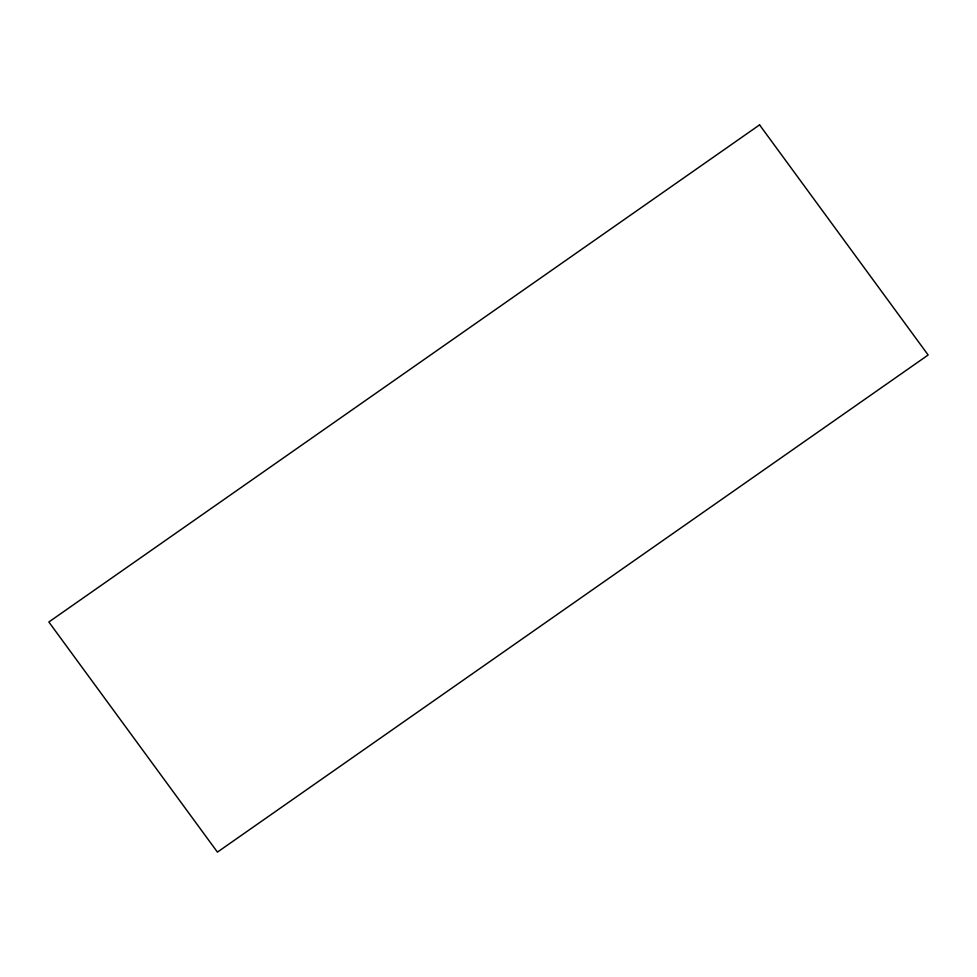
<?xml version="1.0" encoding="UTF-8"?>
<svg xmlns="http://www.w3.org/2000/svg" width="977" height="977" viewBox="0 0 977 977"><rect width="100%" height="100%" fill="white"/><g stroke="black" fill="none" stroke-linecap="round" stroke-linejoin="round"><path stroke-width="1.47" d="M759.569 124.885L48.85 621.995L217.431 852.115L928.15 355.005L759.569 124.885"/></g></svg>
